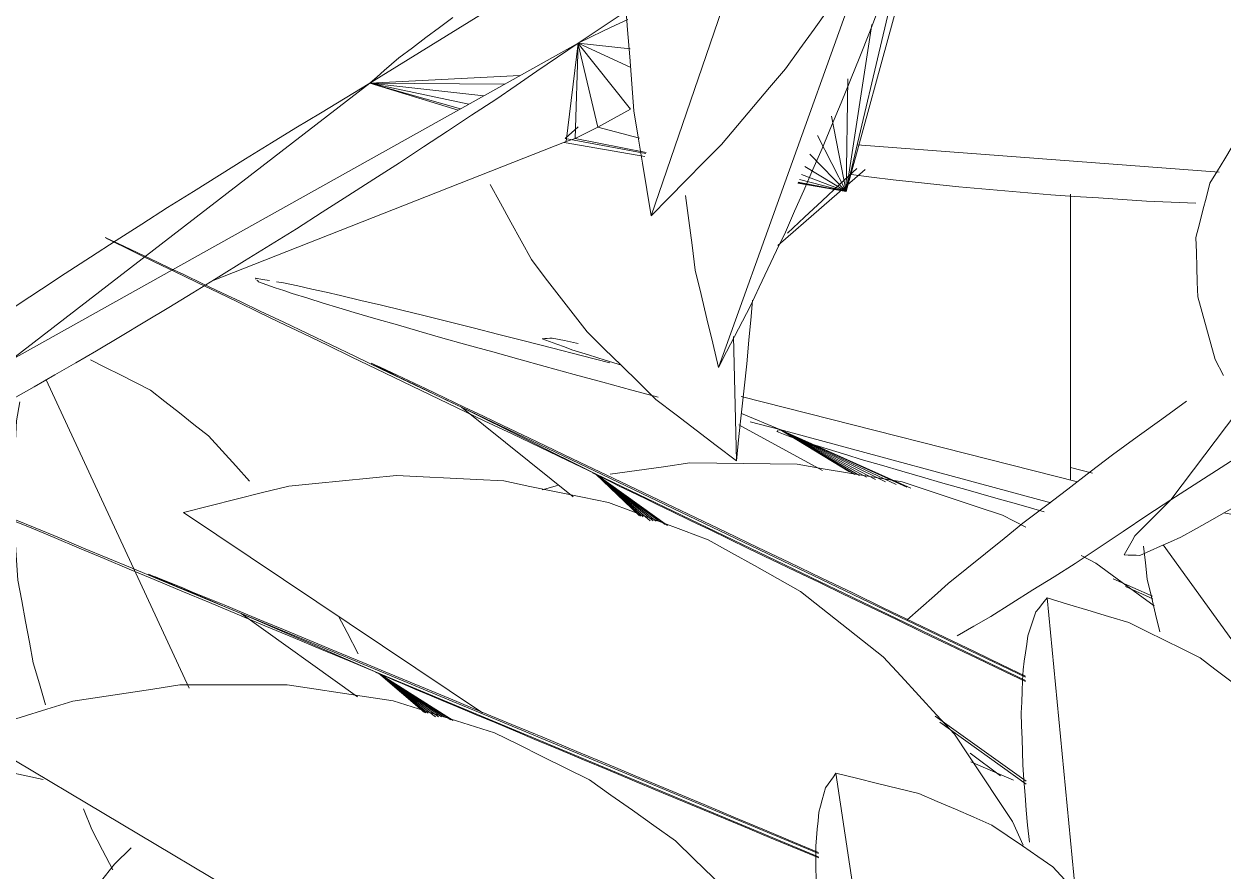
# Model space of a CAD drawing. Header units: metres. Extents: x 13.9 to 26.7, y -0.2 to 3.2.
# Drawn here: x 16.71991 to 16.76726, y 2.36745 to 2.40093 of the extents above; entities that cross this region are included whole.
import ezdxf

# ---------------------------------------------------------------- set-up
doc = ezdxf.new("R2010")
doc.units = ezdxf.units.M
for name, color, linetype, lineweight in [('Importações nas famílias', 10, 'Continuous', 5), ('Quadro estrutural', 7, 'Continuous', 5), ('Vegetação', 7, 'Continuous', 5)]:
    doc.layers.add(name, color=color, linetype=linetype, lineweight=lineweight)

# ---------------------------------------------------------------- blocks, each defined once
blk = doc.blocks.new('Planta_pergolado_12200 - plantas pergolado_skp_Component_12-V1540-Corte 1')
at = {"layer": 'Importações nas famílias'}
for p, q in [((16.741668, 2.410952), (16.7418, 2.411047)), ((16.747934, 2.388576), (16.74804, 2.383665))]:
    blk.add_line(p, q, dxfattribs=at)
at = {"layer": 'Importações nas famílias', "flags": 128}
for points in [[(16.739578, 2.408731), (16.7401, 2.409287), (16.740623, 2.409842), (16.741146, 2.410397), (16.741668, 2.410952)], [(16.738068, 2.406224), (16.738445, 2.406851), (16.738823, 2.407478), (16.7392, 2.408105), (16.739578, 2.408731)], [(16.737173, 2.403491), (16.737397, 2.404174), (16.73762, 2.404858), (16.737844, 2.405541), (16.738068, 2.406224)], [(16.73698, 2.401318), (16.737044, 2.402042), (16.737109, 2.402767), (16.737173, 2.403491)], [(16.739946, 2.391617), (16.739539, 2.392359), (16.739132, 2.393102), (16.738725, 2.393844), (16.738318, 2.394587)], [(16.742145, 2.388762), (16.741595, 2.389476), (16.741045, 2.390189), (16.740495, 2.390903), (16.739946, 2.391617)], [(16.748678, 2.390015), (16.74862, 2.389363), (16.748536, 2.388432), (16.748453, 2.387501)], [(16.744864, 2.386091), (16.744184, 2.386759), (16.743505, 2.387427), (16.742825, 2.388094), (16.742145, 2.388762)], [(16.748453, 2.387501), (16.74835, 2.386542), (16.748246, 2.385583), (16.748143, 2.384624), (16.74804, 2.383665)], [(16.74804, 2.383665), (16.747246, 2.384271), (16.746452, 2.384878), (16.745658, 2.385484), (16.744864, 2.386091)]]:
    blk.add_lwpolyline(points, dxfattribs=at)
blk = doc.blocks.new('Planta_pergolado_12200 - plantas pergolado_skp_Component_12-V1541-Corte 1')
at = {"layer": 'Importações nas famílias'}
for p, q in [((16.767108, 2.395079), (16.752817, 2.396154)), ((16.753378, 2.394869), (16.752574, 2.394979))]:
    blk.add_line(p, q, dxfattribs=at)
at = {"layer": 'Importações nas famílias', "flags": 128}
for points in [[(16.7562, 2.405728), (16.757178, 2.405895), (16.758156, 2.406062), (16.759133, 2.406229)], [(16.759133, 2.406229), (16.760134, 2.406235), (16.761134, 2.406241), (16.762134, 2.406246), (16.763135, 2.406252)], [(16.763135, 2.406252), (16.764134, 2.406096), (16.765133, 2.40594), (16.766132, 2.405784), (16.767131, 2.405628)], [(16.767131, 2.405628), (16.768106, 2.405313), (16.769081, 2.404999), (16.770055, 2.404685), (16.77103, 2.404371)], [(16.77103, 2.404371), (16.771957, 2.403906), (16.772884, 2.403441), (16.773812, 2.402976), (16.774739, 2.402511)], [(16.774739, 2.402511), (16.775597, 2.401907), (16.776455, 2.401302), (16.777068, 2.40087)], [(16.756821, 2.39449), (16.755961, 2.394584), (16.7551, 2.394679), (16.754239, 2.394774), (16.753378, 2.394869)], [(16.760455, 2.394176), (16.759546, 2.394254), (16.758638, 2.394333), (16.75773, 2.394411), (16.756821, 2.39449)], [(16.764237, 2.393932), (16.763292, 2.393993), (16.762346, 2.394054), (16.7614, 2.394115), (16.760455, 2.394176)], [(16.766183, 2.393845), (16.76521, 2.393889), (16.764237, 2.393932)]]:
    blk.add_lwpolyline(points, dxfattribs=at)
blk = doc.blocks.new('Planta_pergolado_12200 - plantas pergolado_skp_Component_12-V1542-Corte 1')
at = {"layer": 'Importações nas famílias'}
for p, q in [((16.780946, 2.419405), (16.765343, 2.405814)), ((16.753126, 2.395172), (16.74968, 2.39217)), ((16.750728, 2.393292), (16.750057, 2.392656))]:
    blk.add_line(p, q, dxfattribs=at)
at = {"layer": 'Importações nas famílias', "flags": 128}
for points in [[(16.772477, 2.419884), (16.773544, 2.41991), (16.77461, 2.419935), (16.775677, 2.41996), (16.776743, 2.419986)], [(16.776743, 2.419986), (16.777805, 2.41985), (16.778866, 2.419714), (16.779927, 2.419578), (16.780923, 2.41945)], [(16.780988, 2.419442), (16.780431, 2.419009), (16.779874, 2.418575), (16.779316, 2.418142), (16.778759, 2.417709)], [(16.778759, 2.417709), (16.778153, 2.417225), (16.777548, 2.416741), (16.776942, 2.416257), (16.776336, 2.415773)], [(16.776336, 2.415773), (16.775689, 2.415243), (16.775042, 2.414714), (16.774395, 2.414184), (16.773747, 2.413655)], [(16.773747, 2.413655), (16.773066, 2.413086), (16.772384, 2.412517), (16.771702, 2.411948), (16.77102, 2.411379)], [(16.77102, 2.411379), (16.770312, 2.410777), (16.769603, 2.410174), (16.768895, 2.409572), (16.768186, 2.40897)], [(16.768186, 2.40897), (16.767459, 2.408341), (16.766731, 2.407713), (16.766004, 2.407084), (16.765276, 2.406455)], [(16.752796, 2.395222), (16.752128, 2.394599), (16.751428, 2.393945), (16.750728, 2.393292)]]:
    blk.add_lwpolyline(points, dxfattribs=at)
blk = doc.blocks.new('Planta_pergolado_12200 - plantas pergolado_skp_Component_12-V1543-Corte 1')
at = {"layer": 'Importações nas famílias'}
for p, q in [((16.726434, 2.374675), (16.720781, 2.38687)), ((16.719612, 2.385249), (16.719748, 2.385991)), ((16.722588, 2.369091), (16.722253, 2.369913))]:
    blk.add_line(p, q, dxfattribs=at)
at = {"layer": 'Importações nas famílias', "flags": 128}
for points in [[(16.722537, 2.387658), (16.723128, 2.387359), (16.723719, 2.387059), (16.72431, 2.38676), (16.724901, 2.38646)], [(16.724901, 2.38646), (16.725474, 2.386008), (16.726047, 2.385555), (16.72662, 2.385103), (16.727193, 2.38465)], [(16.719449, 2.382146), (16.71949, 2.382922), (16.719531, 2.383697), (16.719571, 2.384473), (16.719612, 2.385249)], [(16.727193, 2.38465), (16.727734, 2.384055), (16.728276, 2.383461), (16.728817, 2.382866)], [(16.71967, 2.378943), (16.719615, 2.379744), (16.71956, 2.380544), (16.719505, 2.381345), (16.719449, 2.382146)], [(16.720272, 2.375675), (16.720121, 2.376492), (16.719971, 2.377309), (16.719821, 2.378126), (16.71967, 2.378943)], [(16.732329, 2.377521), (16.732671, 2.376875), (16.733112, 2.37604)], [(16.72076, 2.374027), (16.720516, 2.374851), (16.720272, 2.375675)], [(16.723419, 2.367494), (16.72301, 2.36828), (16.722588, 2.369091)]]:
    blk.add_lwpolyline(points, dxfattribs=at)
blk = doc.blocks.new('Planta_pergolado_12200 - plantas pergolado_skp_Component_17-V1544-Corte 1')
at = {"layer": 'Importações nas famílias'}
for p, q in [((16.752382, 2.394307), (16.75533, 2.405108)), ((16.743726, 2.404877), (16.733564, 2.398586)), ((16.754752, 2.4044), (16.752382, 2.394307)), ((16.741789, 2.400176), (16.743926, 2.4016)), ((16.752382, 2.394307), (16.753388, 2.400906)), ((16.741789, 2.400176), (16.719385, 2.387645)), ((16.741326, 2.396282), (16.741789, 2.400176)), ((16.741679, 2.396401), (16.741789, 2.400176)), ((16.743845, 2.39995), (16.7418, 2.400174)), ((16.74388, 2.399213), (16.7418, 2.40017)), ((16.743856, 2.397561), (16.7418, 2.400161)), ((16.742572, 2.396848), (16.7418, 2.400128)), ((16.739484, 2.398887), (16.733564, 2.398586)), ((16.719385, 2.387645), (16.733564, 2.398586)), ((16.737481, 2.397766), (16.733564, 2.398586)), ((16.733564, 2.398586), (16.737141, 2.397576)), ((16.738067, 2.398094), (16.733564, 2.398586)), ((16.738885, 2.398552), (16.733564, 2.398586)), ((16.733564, 2.398586), (16.73705, 2.397525)), ((16.752382, 2.394307), (16.752448, 2.398767)), ((16.742572, 2.396848), (16.743856, 2.397561)), ((16.752382, 2.394307), (16.751796, 2.397283)), ((16.741795, 2.396862), (16.741276, 2.396409)), ((16.741679, 2.396401), (16.742572, 2.396848)), ((16.744215, 2.396422), (16.742572, 2.396848)), ((16.752382, 2.394307), (16.751247, 2.396521)), ((16.727312, 2.390765), (16.741326, 2.396282)), ((16.744428, 2.395695), (16.741237, 2.396251)), ((16.744466, 2.395805), (16.741276, 2.396409)), ((16.741326, 2.396282), (16.741679, 2.396401)), ((16.744482, 2.395853), (16.741679, 2.396401)), ((16.752382, 2.394307), (16.750941, 2.39578)), ((16.752382, 2.394307), (16.750742, 2.395297)), ((16.752382, 2.394307), (16.750471, 2.394641)), ((16.752382, 2.394307), (16.750482, 2.394667)), ((16.752382, 2.394307), (16.750486, 2.394678)), ((16.752382, 2.394307), (16.750531, 2.394787)), ((16.752382, 2.394307), (16.750612, 2.394983))]:
    blk.add_line(p, q, dxfattribs=at)
at = {"layer": 'Importações nas famílias', "flags": 128}
for points in [[(16.736847, 2.401188), (16.736313, 2.400789), (16.73578, 2.40039), (16.735247, 2.399991), (16.734713, 2.399593)], [(16.741789, 2.400176), (16.742281, 2.40041), (16.742774, 2.400644), (16.743266, 2.400879), (16.743759, 2.401113)], [(16.738536, 2.397946), (16.739349, 2.398504), (16.740162, 2.399061), (16.740975, 2.399618), (16.741789, 2.400176)], [(16.734713, 2.399593), (16.734426, 2.399341), (16.734138, 2.399089), (16.733851, 2.398838), (16.733564, 2.398586)], [(16.733564, 2.398586), (16.732592, 2.397998), (16.731621, 2.397411), (16.730649, 2.396823), (16.729677, 2.396235)], [(16.734741, 2.395442), (16.73569, 2.396068), (16.736639, 2.396694), (16.737587, 2.39732), (16.738536, 2.397946)], [(16.729677, 2.396235), (16.728651, 2.395594), (16.727625, 2.394953), (16.726599, 2.394312), (16.725573, 2.393671)], [(16.730664, 2.392834), (16.731683, 2.393486), (16.732702, 2.394138), (16.733722, 2.39479), (16.734741, 2.395442)], [(16.725573, 2.393671), (16.724562, 2.39302), (16.723552, 2.39237), (16.722541, 2.39172), (16.72153, 2.391069)], [(16.726581, 2.390299), (16.727601, 2.390932), (16.728622, 2.391566), (16.729643, 2.3922), (16.730664, 2.392834)], [(16.72153, 2.391069), (16.720604, 2.390453), (16.719677, 2.389838), (16.718751, 2.389222), (16.717824, 2.388607)], [(16.722771, 2.38801), (16.723723, 2.388582), (16.724676, 2.389154), (16.725628, 2.389726), (16.726581, 2.390299)], [(16.719494, 2.386123), (16.720313, 2.386594), (16.721132, 2.387066), (16.721951, 2.387538), (16.722771, 2.38801)]]:
    blk.add_lwpolyline(points, dxfattribs=at)
blk = doc.blocks.new('Planta_pergolado_12200 - plantas pergolado_skp_Component_16-V1545-Corte 1')
for name in ['Planta_pergolado_12200 - plantas pergolado_skp_Component_17-V1544-Corte 1', 'Planta_pergolado_12200 - plantas pergolado_skp_Component_12-V1542-Corte 1', 'Planta_pergolado_12200 - plantas pergolado_skp_Component_12-V1540-Corte 1', 'Planta_pergolado_12200 - plantas pergolado_skp_Component_12-V1541-Corte 1', 'Planta_pergolado_12200 - plantas pergolado_skp_Component_12-V1543-Corte 1']:
    blk.add_blockref(name, (0, 0))
blk = doc.blocks.new('Planta_pergolado_12200 - plantas pergolado_skp_-3067456-Corte 1')
blk.add_blockref('Planta_pergolado_12200 - plantas pergolado_skp_Component_16-V1545-Corte 1', (0, 0))
blk = doc.blocks.new('Planta_pergolado_12200 - plantas pergolado_skp_Component_12-V1629-Corte 1')
at = {"layer": 'Importações nas famílias'}
for p, q in [((16.740975, 2.38269), (16.740372, 2.382512)), ((16.759472, 2.381046), (16.758549, 2.381522)), ((16.762241, 2.379617), (16.761658, 2.379918))]:
    blk.add_line(p, q, dxfattribs=at)
at = {"layer": 'Importações nas famílias', "flags": 128}
for points in [[(16.74621, 2.38358), (16.745157, 2.383433), (16.744105, 2.383286), (16.743052, 2.38314)], [(16.750438, 2.383527), (16.749381, 2.38354), (16.748324, 2.383553), (16.747267, 2.383567), (16.74621, 2.38358)], [(16.754584, 2.382836), (16.753547, 2.383008), (16.752511, 2.383181), (16.751475, 2.383354), (16.750438, 2.383527)], [(16.758549, 2.381522), (16.757557, 2.38185), (16.756566, 2.382179), (16.755575, 2.382507), (16.754584, 2.382836)], [(16.764537, 2.377928), (16.763907, 2.378391), (16.763074, 2.379004), (16.762241, 2.379617)]]:
    blk.add_lwpolyline(points, dxfattribs=at)
blk = doc.blocks.new('Planta_pergolado_12200 - plantas pergolado_skp_Component_17-V1630-Corte 1')
at = {"layer": 'Importações nas famílias'}
for p, q in [((16.729052, 2.390883), (16.729081, 2.390847)), ((16.730155, 2.390699), (16.72988, 2.390745)), ((16.761519, 2.382838), (16.748233, 2.386211)), ((16.749762, 2.384898), (16.748246, 2.385533)), ((16.748586, 2.38521), (16.749762, 2.384898)), ((16.751446, 2.383276), (16.748133, 2.385082)), ((16.749762, 2.384898), (16.749729, 2.384878)), ((16.749762, 2.384898), (16.753185, 2.383015)), ((16.749762, 2.384898), (16.753537, 2.382928)), ((16.749762, 2.384898), (16.753936, 2.382829)), ((16.749762, 2.384898), (16.754356, 2.382725)), ((16.749762, 2.384898), (16.754772, 2.382622)), ((16.749762, 2.384898), (16.754927, 2.382584)), ((16.749762, 2.384898), (16.760463, 2.382009)), ((16.749762, 2.384898), (16.752511, 2.383229)), ((16.749762, 2.384898), (16.752718, 2.38313)), ((16.749762, 2.384898), (16.752904, 2.383084)), ((16.762099, 2.383173), (16.761243, 2.383406)), ((16.762919, 2.379004), (16.764469, 2.378309)), ((16.763411, 2.378698), (16.764487, 2.37821))]:
    blk.add_line(p, q, dxfattribs=at)
at = {"layer": 'Importações nas famílias', "flags": 128}
for points in [[(16.729604, 2.390791), (16.729328, 2.390837), (16.729052, 2.390883)], [(16.72911, 2.390811), (16.72914, 2.390775), (16.729169, 2.390739)], [(16.729169, 2.390739), (16.729502, 2.390623), (16.729834, 2.390507), (16.730167, 2.390392), (16.730499, 2.390276)], [(16.732405, 2.3902), (16.731842, 2.390325), (16.73128, 2.39045), (16.730718, 2.390575), (16.730155, 2.390699)], [(16.730499, 2.390276), (16.731112, 2.390089), (16.731725, 2.389902), (16.732338, 2.389714), (16.732951, 2.389527)], [(16.735646, 2.38942), (16.734836, 2.389615), (16.734025, 2.38981), (16.733215, 2.390005), (16.732405, 2.3902)], [(16.732951, 2.389527), (16.733803, 2.389281), (16.734655, 2.389035), (16.735507, 2.388789), (16.736359, 2.388542)], [(16.739659, 2.388411), (16.738656, 2.388663), (16.737653, 2.388915), (16.73665, 2.389168), (16.735646, 2.38942)], [(16.736359, 2.388542), (16.737391, 2.388254), (16.738424, 2.387966), (16.739456, 2.387677), (16.740489, 2.387389)], [(16.740769, 2.388515), (16.74067, 2.388509), (16.740571, 2.388503), (16.740472, 2.388497), (16.740373, 2.388492)], [(16.740373, 2.388492), (16.740664, 2.388383), (16.740956, 2.388273), (16.741248, 2.388164), (16.74154, 2.388055)], [(16.7418, 2.388305), (16.741732, 2.388319), (16.741251, 2.388417), (16.740769, 2.388515)], [(16.743042, 2.387535), (16.741915, 2.387827), (16.740787, 2.388119), (16.739659, 2.388411)], [(16.74154, 2.388055), (16.742197, 2.387852), (16.742855, 2.387649), (16.743505, 2.387448)], [(16.740489, 2.387389), (16.741632, 2.387078), (16.742774, 2.386768), (16.743917, 2.386457), (16.744951, 2.386176)], [(16.749697, 2.384858), (16.749665, 2.384839), (16.749633, 2.384819)], [(16.749633, 2.384819), (16.749906, 2.384719), (16.750179, 2.384619), (16.750452, 2.384519), (16.750725, 2.384418)], [(16.750725, 2.384418), (16.751285, 2.384245), (16.751844, 2.384071), (16.752404, 2.383897), (16.752964, 2.383723)], [(16.752964, 2.383723), (16.753772, 2.383487), (16.75458, 2.383252), (16.755388, 2.383016), (16.756197, 2.382781)], [(16.756197, 2.382781), (16.757198, 2.382499), (16.7582, 2.382218), (16.759202, 2.381936), (16.760203, 2.381655)]]:
    blk.add_lwpolyline(points, dxfattribs=at)
blk = doc.blocks.new('Planta_pergolado_12200 - plantas pergolado_skp_Component_16-V1631-Corte 1')
for name in ['Planta_pergolado_12200 - plantas pergolado_skp_Component_17-V1630-Corte 1', 'Planta_pergolado_12200 - plantas pergolado_skp_Component_12-V1629-Corte 1']:
    blk.add_blockref(name, (0, 0))
blk = doc.blocks.new('Planta_pergolado_12200 - plantas pergolado_skp_-3067458-Corte 1')
blk.add_blockref('Planta_pergolado_12200 - plantas pergolado_skp_Component_16-V1631-Corte 1', (0, 0))
blk = doc.blocks.new('Planta_pergolado_12200 - plantas pergolado_skp_Component_12-V1662-Corte 1')
at = {"layer": 'Importações nas famílias'}
blk.add_line((16.744676, 2.393348), (16.757415, 2.430543), dxfattribs=at)
at = {"layer": 'Importações nas famílias', "flags": 128}
for points in [[(16.749979, 2.399162), (16.750544, 2.399943), (16.751108, 2.400724), (16.751673, 2.401506), (16.752238, 2.402287)], [(16.743664, 2.401766), (16.743746, 2.400699), (16.743829, 2.399632), (16.743912, 2.398565), (16.743994, 2.397498)], [(16.747449, 2.396171), (16.748082, 2.396919), (16.748714, 2.397667), (16.749346, 2.398414), (16.749979, 2.399162)], [(16.743994, 2.397498), (16.744165, 2.39646), (16.744335, 2.395423), (16.744506, 2.394386), (16.744676, 2.393348)], [(16.744676, 2.393348), (16.745369, 2.394054), (16.746063, 2.39476), (16.746756, 2.395466), (16.747449, 2.396171)]]:
    blk.add_lwpolyline(points, dxfattribs=at)
blk = doc.blocks.new('Planta_pergolado_12200 - plantas pergolado_skp_Component_16-V1664-Corte 1')
blk.add_blockref('Planta_pergolado_12200 - plantas pergolado_skp_Component_12-V1662-Corte 1', (0, 0))
blk = doc.blocks.new('Planta_pergolado_12200 - plantas pergolado_skp_Component_12-V1723-Corte 1')
at = {"layer": 'Importações nas famílias'}
for p, q in [((16.76031, 2.378249), (16.761438, 2.366604)), ((16.759536, 2.36926), (16.759613, 2.368588)), ((16.762855, 2.351986), (16.763073, 2.349733))]:
    blk.add_line(p, q, dxfattribs=at)
at = {"layer": 'Importações nas famílias', "flags": 128}
for points in [[(16.76031, 2.378249), (16.7602, 2.37811), (16.760091, 2.377972), (16.759982, 2.377834), (16.759873, 2.377695)], [(16.763544, 2.377273), (16.762735, 2.377517), (16.761927, 2.377761), (16.761118, 2.378005), (16.76031, 2.378249)], [(16.759873, 2.377695), (16.759793, 2.377458), (16.759714, 2.37722), (16.759635, 2.376983), (16.759555, 2.376746)], [(16.766355, 2.37588), (16.765652, 2.376228), (16.764949, 2.376577), (16.764247, 2.376925), (16.763544, 2.377273)], [(16.759555, 2.376746), (16.759507, 2.376412), (16.759459, 2.376078), (16.75941, 2.375744), (16.759362, 2.37541)], [(16.768676, 2.374103), (16.768096, 2.374547), (16.767515, 2.374991), (16.766935, 2.375436), (16.766355, 2.37588)], [(16.759362, 2.37541), (16.759345, 2.374984), (16.759328, 2.374557), (16.759311, 2.374131), (16.759294, 2.373704)], [(16.770454, 2.371982), (16.77001, 2.372512), (16.769565, 2.373043), (16.769121, 2.373573), (16.768676, 2.374103)], [(16.759294, 2.373704), (16.759308, 2.37319), (16.759323, 2.372676), (16.759337, 2.372161), (16.759352, 2.371647)], [(16.771646, 2.369569), (16.771348, 2.370172), (16.77105, 2.370776), (16.770752, 2.371379), (16.770454, 2.371982)], [(16.759352, 2.371647), (16.759398, 2.37105), (16.759444, 2.370453), (16.75949, 2.369857), (16.759536, 2.36926)], [(16.772225, 2.366919), (16.77208, 2.367582), (16.771936, 2.368244), (16.771791, 2.368906), (16.771646, 2.369569)], [(16.772189, 2.364801), (16.772201, 2.365507), (16.772213, 2.366213), (16.772225, 2.366919)], [(16.768354, 2.35525), (16.76882, 2.355985), (16.769286, 2.35672), (16.769728, 2.357417)], [(16.765953, 2.352408), (16.766553, 2.353118), (16.767154, 2.353829), (16.767754, 2.354539), (16.768354, 2.35525)], [(16.763073, 2.349733), (16.763793, 2.350401), (16.764513, 2.35107), (16.765233, 2.351739), (16.765953, 2.352408)], [(16.762654, 2.351557), (16.762861, 2.350657), (16.763073, 2.349733)]]:
    blk.add_lwpolyline(points, dxfattribs=at)
blk = doc.blocks.new('Planta_pergolado_12200 - plantas pergolado_skp_Component_12-V1724-Corte 1')
at = {"layer": 'Importações nas famílias', "flags": 128}
blk.add_lwpolyline([(16.758984, 2.371041), (16.758068, 2.371438), (16.757304, 2.37177)], dxfattribs=at)
blk = doc.blocks.new('Planta_pergolado_12200 - plantas pergolado_skp_Component_12-V1725-Corte 1')
at = {"layer": 'Importações nas famílias'}
for p, q in [((16.726212, 2.381619), (16.738019, 2.37371)), ((16.75937, 2.368472), (16.758942, 2.369414))]:
    blk.add_line(p, q, dxfattribs=at)
at = {"layer": 'Importações nas famílias', "flags": 128}
for points in [[(16.734613, 2.383088), (16.733551, 2.382983), (16.732489, 2.382878), (16.731427, 2.382773), (16.730365, 2.382668)], [(16.738856, 2.382868), (16.737795, 2.382923), (16.736734, 2.382978), (16.735673, 2.383033), (16.734613, 2.383088)], [(16.742995, 2.382014), (16.741961, 2.382227), (16.740926, 2.382441), (16.739891, 2.382654), (16.738856, 2.382868)], [(16.730365, 2.382668), (16.729327, 2.382406), (16.728288, 2.382143), (16.72725, 2.381881), (16.726212, 2.381619)], [(16.746934, 2.380545), (16.745949, 2.380912), (16.744964, 2.381279), (16.74398, 2.381647), (16.742995, 2.382014)], [(16.750578, 2.378497), (16.749667, 2.379009), (16.748756, 2.379521), (16.747845, 2.380033), (16.746934, 2.380545)], [(16.753844, 2.375917), (16.753027, 2.376562), (16.752211, 2.377207), (16.751395, 2.377852), (16.750578, 2.378497)], [(16.756654, 2.372865), (16.755951, 2.373628), (16.755249, 2.374391), (16.754546, 2.375154), (16.753844, 2.375917)], [(16.758942, 2.369414), (16.75837, 2.370277), (16.757798, 2.37114), (16.757226, 2.372003), (16.756654, 2.372865)]]:
    blk.add_lwpolyline(points, dxfattribs=at)
blk = doc.blocks.new('Planta_pergolado_12200 - plantas pergolado_skp_Component_17-V1727-Corte 1')
at = {"layer": 'Importações nas famílias'}
for p, q in [((16.759456, 2.37512), (16.73718, 2.385782)), ((16.742473, 2.383146), (16.73718, 2.385782)), ((16.7416, 2.382247), (16.73718, 2.385782)), ((16.742473, 2.383146), (16.744636, 2.381297)), ((16.742473, 2.383146), (16.744754, 2.38129)), ((16.742473, 2.383146), (16.74487, 2.381284)), ((16.742473, 2.383146), (16.744964, 2.381288)), ((16.742473, 2.383146), (16.745235, 2.381154)), ((16.742473, 2.383146), (16.745321, 2.381114)), ((16.742473, 2.383146), (16.759456, 2.374986)), ((16.742473, 2.383146), (16.744206, 2.381498)), ((16.742473, 2.383146), (16.744257, 2.381483)), ((16.742473, 2.383146), (16.744359, 2.381453)), ((16.755888, 2.373575), (16.759491, 2.371005)), ((16.756077, 2.373334), (16.759481, 2.37088)), ((16.757279, 2.372105), (16.758474, 2.371214))]:
    blk.add_line(p, q, dxfattribs=at)
at = {"layer": 'Importações nas famílias', "flags": 128}
for points in [[(16.72413, 2.392016), (16.723876, 2.392136), (16.723621, 2.392255), (16.723366, 2.392374), (16.723111, 2.392494)], [(16.723111, 2.392494), (16.723141, 2.392476), (16.72317, 2.392459), (16.7232, 2.392441), (16.72323, 2.392424)], [(16.72323, 2.392424), (16.723543, 2.392271), (16.723855, 2.392118), (16.724168, 2.391965), (16.724481, 2.391811)], [(16.72622, 2.391024), (16.725698, 2.391272), (16.725175, 2.39152), (16.724653, 2.391768), (16.72413, 2.392016)], [(16.724481, 2.391811), (16.725055, 2.391533), (16.725629, 2.391255), (16.726203, 2.390977), (16.726777, 2.390698)], [(16.729237, 2.389585), (16.728482, 2.389945), (16.727728, 2.390305), (16.726974, 2.390664), (16.72622, 2.391024)], [(16.726777, 2.390698), (16.727573, 2.390314), (16.72837, 2.389929), (16.729166, 2.389545), (16.729962, 2.389161)], [(16.732975, 2.387797), (16.73204, 2.388244), (16.731106, 2.388691), (16.730171, 2.389138), (16.729237, 2.389585)], [(16.729962, 2.389161), (16.730927, 2.388696), (16.731891, 2.388232), (16.732856, 2.387767), (16.73382, 2.387303)], [(16.73718, 2.385782), (16.736129, 2.386285), (16.735078, 2.386789), (16.734026, 2.387293), (16.732975, 2.387797)], [(16.733975, 2.387361), (16.733885, 2.3874), (16.733796, 2.38744), (16.733706, 2.387479), (16.733616, 2.387519)], [(16.733616, 2.387519), (16.733891, 2.387383), (16.734166, 2.387248), (16.734441, 2.387112), (16.734716, 2.386977)], [(16.73382, 2.387303), (16.734887, 2.38679), (16.735954, 2.386277), (16.73702, 2.385764), (16.738087, 2.385251)], [(16.735761, 2.386517), (16.735314, 2.386728), (16.734868, 2.386939), (16.734421, 2.38715), (16.733975, 2.387361)], [(16.734716, 2.386977), (16.735332, 2.386678), (16.735948, 2.386379), (16.736564, 2.38608), (16.73718, 2.385782)], [(16.738822, 2.385059), (16.738057, 2.385423), (16.737291, 2.385788), (16.736526, 2.386152), (16.735761, 2.386517)], [(16.738087, 2.385251), (16.739184, 2.384725), (16.74028, 2.384199), (16.741376, 2.383672), (16.742473, 2.383146)], [(16.742896, 2.383111), (16.741877, 2.383598), (16.740859, 2.384085), (16.73984, 2.384572), (16.738822, 2.385059)], [(16.742473, 2.383146), (16.742445, 2.383156), (16.742418, 2.383166), (16.74239, 2.383176), (16.742363, 2.383187)], [(16.742363, 2.383187), (16.74262, 2.38306), (16.742877, 2.382934), (16.743134, 2.382807), (16.743391, 2.382681)], [(16.747636, 2.38084), (16.746451, 2.381408), (16.745266, 2.381976), (16.744081, 2.382543), (16.742896, 2.383111)], [(16.743391, 2.382681), (16.743916, 2.382426), (16.74444, 2.382172), (16.744964, 2.381917), (16.745489, 2.381663)], [(16.745489, 2.381663), (16.746244, 2.381298), (16.747, 2.380932), (16.747756, 2.380567), (16.748512, 2.380202)], [(16.752635, 2.378441), (16.751385, 2.379041), (16.750135, 2.379641), (16.748885, 2.380241), (16.747636, 2.38084)], [(16.748512, 2.380202), (16.749448, 2.379751), (16.750383, 2.379301), (16.751319, 2.37885), (16.752255, 2.378399)], [(16.752255, 2.378399), (16.753307, 2.377893), (16.754359, 2.377387), (16.755411, 2.376881), (16.756463, 2.376375)], [(16.757468, 2.376117), (16.75626, 2.376698), (16.755052, 2.377279), (16.753843, 2.37786), (16.752635, 2.378441)], [(16.756463, 2.376375), (16.757559, 2.375849), (16.758656, 2.375322), (16.759456, 2.374938)], [(16.759456, 2.375159), (16.758531, 2.375605), (16.757468, 2.376117)]]:
    blk.add_lwpolyline(points, dxfattribs=at)
blk = doc.blocks.new('Planta_pergolado_12200 - plantas pergolado_skp_Component_16-V1728-Corte 1')
for name in ['Planta_pergolado_12200 - plantas pergolado_skp_Component_17-V1727-Corte 1', 'Planta_pergolado_12200 - plantas pergolado_skp_Component_12-V1725-Corte 1', 'Planta_pergolado_12200 - plantas pergolado_skp_Component_12-V1723-Corte 1', 'Planta_pergolado_12200 - plantas pergolado_skp_Component_12-V1724-Corte 1']:
    blk.add_blockref(name, (0, 0))
blk = doc.blocks.new('Planta_pergolado_12200 - plantas pergolado_skp_-3067460-Corte 1')
for name in ['Planta_pergolado_12200 - plantas pergolado_skp_Component_16-V1664-Corte 1', 'Planta_pergolado_12200 - plantas pergolado_skp_Component_16-V1728-Corte 1']:
    blk.add_blockref(name, (0, 0))
blk = doc.blocks.new('Planta_pergolado_12200 - plantas pergolado_skp_-3067465-Corte 1')
for name in ['Planta_pergolado_12200 - plantas pergolado_skp_-3067458-Corte 1', 'Planta_pergolado_12200 - plantas pergolado_skp_-3067456-Corte 1', 'Planta_pergolado_12200 - plantas pergolado_skp_-3067460-Corte 1']:
    blk.add_blockref(name, (0, 0))
blk = doc.blocks.new('Planta_pergolado_12200 - plantas pergolado_skp_Component_12-V2110-Corte 1')
at = {"layer": 'Importações nas famílias'}
blk.add_line((16.723488, 2.367725), (16.72414, 2.368363), dxfattribs=at)
at = {"layer": 'Importações nas famílias', "flags": 128}
for points in [[(16.721183, 2.364883), (16.721759, 2.365593), (16.722336, 2.366304), (16.722912, 2.367014), (16.723488, 2.367725)], [(16.719205, 2.361783), (16.719699, 2.362558), (16.720194, 2.363333), (16.720688, 2.364108), (16.721183, 2.364883)], [(16.718391, 2.360122), (16.718798, 2.360953), (16.719205, 2.361783)]]:
    blk.add_lwpolyline(points, dxfattribs=at)
blk = doc.blocks.new('Planta_pergolado_12200 - plantas pergolado_skp_Component_12-V2112-Corte 1')
at = {"layer": 'Importações nas famílias'}
for p, q in [((16.771974, 2.39953), (16.774469, 2.393277)), ((16.767283, 2.387036), (16.766956, 2.387672)), ((16.776752, 2.387556), (16.778955, 2.382036)), ((16.781539, 2.383952), (16.781641, 2.383184))]:
    blk.add_line(p, q, dxfattribs=at)
at = {"layer": 'Importações nas famílias', "flags": 128}
for points in [[(16.769672, 2.398208), (16.770247, 2.398538), (16.770823, 2.398869), (16.771398, 2.3992), (16.771974, 2.39953)], [(16.771974, 2.39953), (16.77233, 2.399481), (16.772685, 2.399431), (16.773041, 2.399381), (16.773397, 2.399332)], [(16.773397, 2.399332), (16.773738, 2.399178), (16.774079, 2.399025), (16.774421, 2.398872), (16.774762, 2.398719)], [(16.774762, 2.398719), (16.775085, 2.398464), (16.775408, 2.398209)], [(16.767915, 2.396566), (16.768355, 2.396976), (16.768794, 2.397387), (16.769233, 2.397797), (16.769672, 2.398208)], [(16.766745, 2.394644), (16.767038, 2.395124), (16.76733, 2.395605), (16.767623, 2.396085), (16.767915, 2.396566)], [(16.766189, 2.392486), (16.766328, 2.393026), (16.766467, 2.393565), (16.766606, 2.394104), (16.766745, 2.394644)], [(16.76626, 2.390144), (16.766242, 2.390729), (16.766225, 2.391315), (16.766207, 2.391901), (16.766189, 2.392486)], [(16.766956, 2.387672), (16.766782, 2.38829), (16.766608, 2.388908), (16.766434, 2.389526), (16.76626, 2.390144)], [(16.781244, 2.385492), (16.781392, 2.384722), (16.781539, 2.383952)], [(16.772563, 2.380064), (16.771959, 2.380691), (16.771354, 2.381318), (16.77075, 2.381945), (16.770145, 2.382572)]]:
    blk.add_lwpolyline(points, dxfattribs=at)
blk = doc.blocks.new('Planta_pergolado_12200 - plantas pergolado_skp_Component_12-V2114-Corte 1')
at = {"layer": 'Importações nas famílias'}
for p, q in [((16.770043, 2.3732), (16.76489, 2.38034)), ((16.782978, 2.355279), (16.777273, 2.363183)), ((16.773172, 2.361633), (16.772759, 2.362167))]:
    blk.add_line(p, q, dxfattribs=at)
at = {"layer": 'Importações nas famílias', "flags": 128}
for points in [[(16.767296, 2.381615), (16.767905, 2.381496), (16.768692, 2.381342), (16.76948, 2.381187), (16.770267, 2.381033)], [(16.770267, 2.381033), (16.771037, 2.380719), (16.771807, 2.380404), (16.772577, 2.38009), (16.773346, 2.379776)], [(16.764267, 2.378981), (16.764193, 2.379639), (16.764119, 2.380297)], [(16.773346, 2.379776), (16.774081, 2.379309), (16.774815, 2.378842)], [(16.764758, 2.376912), (16.764594, 2.377602), (16.764431, 2.378291), (16.764267, 2.378981)], [(16.775689, 2.358784), (16.77506, 2.359497), (16.774431, 2.360209), (16.773801, 2.360921), (16.773172, 2.361633)], [(16.777063, 2.357409), (16.776376, 2.358097), (16.775689, 2.358784)], [(16.780648, 2.354067), (16.779911, 2.354722), (16.779174, 2.355378)]]:
    blk.add_lwpolyline(points, dxfattribs=at)
blk = doc.blocks.new('Planta_pergolado_12200 - plantas pergolado_skp_Component_17-V2115-Corte 1')
at = {"layer": 'Importações nas famílias'}
for p, q in [((16.777214, 2.38983), (16.7652, 2.382127)), ((16.7652, 2.382127), (16.770756, 2.3895))]:
    blk.add_line(p, q, dxfattribs=at)
at = {"layer": 'Importações nas famílias', "flags": 128}
for points in [[(16.765816, 2.386023), (16.764844, 2.385315), (16.763872, 2.384607), (16.7629, 2.383899)], [(16.7629, 2.383899), (16.762015, 2.383224), (16.76113, 2.382548), (16.760245, 2.381873), (16.759359, 2.381198)], [(16.761421, 2.379609), (16.762366, 2.380239), (16.76331, 2.380868), (16.764255, 2.381498), (16.7652, 2.382127)], [(16.7652, 2.382127), (16.764844, 2.381769), (16.764487, 2.381411), (16.764131, 2.381053), (16.763775, 2.380695)], [(16.765594, 2.380645), (16.766219, 2.380996), (16.766844, 2.381346), (16.767469, 2.381697), (16.768094, 2.382048)], [(16.759359, 2.381198), (16.758621, 2.380601), (16.757883, 2.380005), (16.757144, 2.379408), (16.756406, 2.378811)], [(16.763775, 2.380695), (16.763671, 2.380508), (16.763567, 2.38032), (16.763463, 2.380133), (16.763358, 2.379945)], [(16.763979, 2.379928), (16.764383, 2.380107), (16.764787, 2.380287), (16.76519, 2.380466), (16.765594, 2.380645)], [(16.763358, 2.379945), (16.763514, 2.379941), (16.763669, 2.379936), (16.763824, 2.379932), (16.763979, 2.379928)], [(16.758089, 2.377514), (16.758922, 2.378038), (16.759755, 2.378562), (16.760588, 2.379086), (16.761421, 2.379609)], [(16.756406, 2.378811), (16.755865, 2.378334), (16.755323, 2.377857), (16.754782, 2.377379)], [(16.75676, 2.376749), (16.757425, 2.377132), (16.758089, 2.377514)]]:
    blk.add_lwpolyline(points, dxfattribs=at)
blk = doc.blocks.new('Planta_pergolado_12200 - plantas pergolado_skp_Component_16-V2116-Corte 1')
for name in ['Planta_pergolado_12200 - plantas pergolado_skp_Component_17-V2115-Corte 1', 'Planta_pergolado_12200 - plantas pergolado_skp_Component_12-V2112-Corte 1', 'Planta_pergolado_12200 - plantas pergolado_skp_Component_12-V2114-Corte 1', 'Planta_pergolado_12200 - plantas pergolado_skp_Component_12-V2110-Corte 1']:
    blk.add_blockref(name, (0, 0))
blk = doc.blocks.new('Planta_pergolado_12200 - plantas pergolado_skp_Component_12-V2133-Corte 1')
at = {"layer": 'Importações nas famílias'}
blk.add_line((16.747335, 2.387356), (16.753412, 2.404283), dxfattribs=at)
at = {"layer": 'Importações nas famílias', "flags": 128}
for points in [[(16.754425, 2.403482), (16.754049, 2.402518), (16.753673, 2.401554), (16.753297, 2.40059), (16.752921, 2.399626)], [(16.752921, 2.399626), (16.752548, 2.39872), (16.752174, 2.397815), (16.7518, 2.396909), (16.751426, 2.396004)], [(16.751426, 2.396004), (16.751063, 2.395178), (16.750701, 2.394352), (16.750338, 2.393527), (16.749975, 2.392701)], [(16.746418, 2.391205), (16.746291, 2.392187), (16.746164, 2.393168), (16.746037, 2.39415)], [(16.749975, 2.392701), (16.749631, 2.391975), (16.749287, 2.391249), (16.748944, 2.390522), (16.7486, 2.389796)], [(16.747335, 2.387356), (16.747106, 2.388318), (16.746876, 2.389281), (16.746647, 2.390243), (16.746418, 2.391205)], [(16.7486, 2.389796), (16.748284, 2.389186), (16.747968, 2.388576), (16.747652, 2.387966), (16.747335, 2.387356)]]:
    blk.add_lwpolyline(points, dxfattribs=at)
blk = doc.blocks.new('Planta_pergolado_12200 - plantas pergolado_skp_Component_16-V2138-Corte 1')
blk.add_blockref('Planta_pergolado_12200 - plantas pergolado_skp_Component_12-V2133-Corte 1', (0, 0))
blk = doc.blocks.new('Planta_pergolado_12200 - plantas pergolado_skp_-3067412-Corte 1')
for name in ['Planta_pergolado_12200 - plantas pergolado_skp_Component_16-V2138-Corte 1', 'Planta_pergolado_12200 - plantas pergolado_skp_Component_16-V2116-Corte 1']:
    blk.add_blockref(name, (0, 0))
blk = doc.blocks.new('Planta_pergolado_12200 - plantas pergolado_skp_Component_17-V2190-Corte 1')
at = {"layer": 'Importações nas famílias'}
blk.add_line((16.719505, 2.371318), (16.720663, 2.371067), dxfattribs=at)
at = {"layer": 'Importações nas famílias', "flags": 128}
for points in [[(16.714563, 2.373092), (16.713744, 2.373245), (16.712924, 2.373397)], [(16.712928, 2.372811), (16.713594, 2.372656), (16.714457, 2.372454), (16.715321, 2.372253)], [(16.718624, 2.372295), (16.717609, 2.372494), (16.716594, 2.372694), (16.715578, 2.372893), (16.714563, 2.373092)], [(16.715321, 2.372253), (16.716367, 2.372019), (16.717413, 2.371786), (16.718459, 2.371552), (16.719505, 2.371318)]]:
    blk.add_lwpolyline(points, dxfattribs=at)
blk = doc.blocks.new('Planta_pergolado_12200 - plantas pergolado_skp_Component_16-V2191-Corte 1')
blk.add_blockref('Planta_pergolado_12200 - plantas pergolado_skp_Component_17-V2190-Corte 1', (0, 0))
blk = doc.blocks.new('Planta_pergolado_12200 - plantas pergolado_skp_-3067414-Corte 1')
blk.add_blockref('Planta_pergolado_12200 - plantas pergolado_skp_Component_16-V2191-Corte 1', (0, 0))
blk = doc.blocks.new('Planta_pergolado_12200 - plantas pergolado_skp_Component_12-V1659-Corte 1')
at = {"layer": 'Importações nas famílias'}
blk.add_line((16.727621, 2.448874), (16.730384, 2.420358), dxfattribs=at)
at = {"layer": 'Importações nas famílias', "flags": 128}
for points in [[(16.727621, 2.448874), (16.727512, 2.448735), (16.727402, 2.448597), (16.727293, 2.448459), (16.727184, 2.44832)], [(16.730855, 2.447898), (16.730047, 2.448142), (16.729238, 2.448386), (16.728429, 2.44863), (16.727621, 2.448874)], [(16.727184, 2.44832), (16.727104, 2.448083), (16.727025, 2.447845), (16.726946, 2.447608), (16.726867, 2.447371)], [(16.733666, 2.446505), (16.732963, 2.446853), (16.732261, 2.447202), (16.731558, 2.44755), (16.730855, 2.447898)], [(16.726867, 2.447371), (16.726818, 2.447037), (16.72677, 2.446703), (16.726721, 2.446369), (16.726673, 2.446035)], [(16.735987, 2.444728), (16.735407, 2.445172), (16.734827, 2.445616), (16.734246, 2.446061), (16.733666, 2.446505)], [(16.726673, 2.446035), (16.726656, 2.445609), (16.726639, 2.445182), (16.726622, 2.444756), (16.726605, 2.44433)], [(16.726605, 2.44433), (16.726619, 2.443815), (16.726634, 2.443301), (16.726649, 2.442786), (16.726663, 2.442272)], [(16.737765, 2.442607), (16.737321, 2.443138), (16.736876, 2.443668), (16.736432, 2.444198), (16.735987, 2.444728)], [(16.738957, 2.440194), (16.738659, 2.440797), (16.738361, 2.441401), (16.738063, 2.442004), (16.737765, 2.442607)], [(16.726663, 2.442272), (16.726709, 2.441675), (16.726755, 2.441078), (16.726801, 2.440482), (16.726847, 2.439885)], [(16.739536, 2.437544), (16.739391, 2.438207), (16.739247, 2.438869), (16.739102, 2.439532), (16.738957, 2.440194)], [(16.726847, 2.439885), (16.726924, 2.439213), (16.727001, 2.43854), (16.727078, 2.437868), (16.727155, 2.437196)], [(16.739488, 2.43472), (16.7395, 2.435426), (16.739512, 2.436132), (16.739524, 2.436838), (16.739536, 2.437544)], [(16.727155, 2.437196), (16.727262, 2.436455), (16.727369, 2.435715), (16.727476, 2.434975), (16.727583, 2.434234)], [(16.738814, 2.431788), (16.738982, 2.432521), (16.739151, 2.433254), (16.739319, 2.433987), (16.739488, 2.43472)], [(16.727583, 2.434234), (16.727719, 2.433434), (16.727855, 2.432634), (16.727991, 2.431833), (16.728127, 2.431033)], [(16.737529, 2.428816), (16.73785, 2.429559), (16.738171, 2.430302), (16.738493, 2.431045), (16.738814, 2.431788)], [(16.728127, 2.431033), (16.72829, 2.430182), (16.728453, 2.42933), (16.728616, 2.428479), (16.72878, 2.427627)], [(16.735665, 2.425875), (16.736131, 2.42661), (16.736597, 2.427345), (16.737063, 2.428081), (16.737529, 2.428816)], [(16.72878, 2.427627), (16.728968, 2.426735), (16.729157, 2.425842), (16.729346, 2.424949), (16.729535, 2.424056)], [(16.733265, 2.423033), (16.733865, 2.423744), (16.734465, 2.424454), (16.735065, 2.425164), (16.735665, 2.425875)], [(16.729535, 2.424056), (16.729747, 2.423131), (16.72996, 2.422207), (16.730172, 2.421282), (16.730384, 2.420358)], [(16.730384, 2.420358), (16.731104, 2.421026), (16.731824, 2.421695), (16.732544, 2.422364), (16.733265, 2.423033)]]:
    blk.add_lwpolyline(points, dxfattribs=at)
blk = doc.blocks.new('Planta_pergolado_12200 - plantas pergolado_skp_Component_12-V2296-Corte 1')
at = {"layer": 'Importações nas famílias'}
blk.add_line((16.717744, 2.3729), (16.754077, 2.351229), dxfattribs=at)
at = {"layer": 'Importações nas famílias', "flags": 128}
for points in [[(16.726057, 2.374807), (16.725002, 2.374646), (16.723947, 2.374486), (16.722892, 2.374326), (16.721837, 2.374165)], [(16.730306, 2.374809), (16.729244, 2.374809), (16.728181, 2.374808), (16.727119, 2.374807), (16.726057, 2.374807)], [(16.734484, 2.374173), (16.73344, 2.374332), (16.732395, 2.374491), (16.73135, 2.37465), (16.730306, 2.374809)], [(16.721837, 2.374165), (16.720814, 2.373849), (16.719791, 2.373533), (16.718768, 2.373216), (16.717744, 2.3729)], [(16.738494, 2.372912), (16.737492, 2.373228), (16.736489, 2.373543), (16.735487, 2.373858), (16.734484, 2.374173)], [(16.742241, 2.371058), (16.741304, 2.371521), (16.740367, 2.371985), (16.739431, 2.372449), (16.738494, 2.372912)], [(16.745637, 2.368652), (16.744788, 2.369253), (16.743939, 2.369855), (16.74309, 2.370456), (16.742241, 2.371058)], [(16.748603, 2.365752), (16.747861, 2.366477), (16.74712, 2.367202), (16.746378, 2.367927), (16.745637, 2.368652)], [(16.751068, 2.362425), (16.750452, 2.363257), (16.749835, 2.364088), (16.749219, 2.36492), (16.748603, 2.365752)], [(16.751951, 2.360725), (16.751545, 2.361506), (16.751068, 2.362425)]]:
    blk.add_lwpolyline(points, dxfattribs=at)
blk = doc.blocks.new('Planta_pergolado_12200 - plantas pergolado_skp_Component_17-V2297-Corte 1')
at = {"layer": 'Importações nas famílias'}
for p, q in [((16.751283, 2.36815), (16.72848, 2.377631)), ((16.733903, 2.375276), (16.72848, 2.377631)), ((16.733079, 2.374333), (16.72848, 2.377631)), ((16.733903, 2.375276), (16.73616, 2.373542)), ((16.733903, 2.375276), (16.736278, 2.373542)), ((16.733903, 2.375276), (16.736395, 2.373543)), ((16.733903, 2.375276), (16.736489, 2.373551)), ((16.733903, 2.375276), (16.736766, 2.373432)), ((16.733903, 2.375276), (16.736854, 2.373396)), ((16.733903, 2.375276), (16.75129, 2.368016)), ((16.733903, 2.375276), (16.73572, 2.373721)), ((16.733903, 2.375276), (16.735772, 2.373709)), ((16.733903, 2.375276), (16.735876, 2.373685))]:
    blk.add_line(p, q, dxfattribs=at)
at = {"layer": 'Importações nas famílias', "flags": 128}
for points in [[(16.720348, 2.381014), (16.719576, 2.381333), (16.718804, 2.381653), (16.718032, 2.381973), (16.71726, 2.382293)], [(16.717833, 2.381997), (16.718649, 2.381655), (16.719464, 2.381312), (16.72028, 2.38097), (16.721095, 2.380628)], [(16.724175, 2.379424), (16.723218, 2.379821), (16.722261, 2.380219), (16.721305, 2.380616), (16.720348, 2.381014)], [(16.721095, 2.380628), (16.722082, 2.380214), (16.72307, 2.379801), (16.724057, 2.379388), (16.725045, 2.378974)], [(16.72848, 2.377631), (16.727404, 2.378079), (16.726327, 2.378527), (16.725251, 2.378976), (16.724175, 2.379424)], [(16.725196, 2.379041), (16.725105, 2.379075), (16.725013, 2.37911), (16.724922, 2.379145), (16.72483, 2.37918)], [(16.72483, 2.37918), (16.725112, 2.379059), (16.725393, 2.378938), (16.725675, 2.378817), (16.725957, 2.378696)], [(16.725045, 2.378974), (16.726137, 2.378518), (16.727229, 2.378062), (16.728321, 2.377605), (16.729413, 2.377149)], [(16.727024, 2.378291), (16.726567, 2.378479), (16.72611, 2.378666), (16.725653, 2.378853), (16.725196, 2.379041)], [(16.725957, 2.378696), (16.726588, 2.37843), (16.727218, 2.378164), (16.727849, 2.377897), (16.72848, 2.377631)], [(16.730157, 2.376995), (16.729374, 2.377319), (16.72859, 2.377643), (16.727807, 2.377967), (16.727024, 2.378291)], [(16.729413, 2.377149), (16.730536, 2.376681), (16.731658, 2.376213), (16.732781, 2.375744), (16.733903, 2.375276)], [(16.734328, 2.375264), (16.733285, 2.375697), (16.732242, 2.376129), (16.7312, 2.376562), (16.730157, 2.376995)], [(16.733903, 2.375276), (16.733875, 2.375285), (16.733847, 2.375294), (16.733819, 2.375302), (16.733791, 2.375311)], [(16.733791, 2.375311), (16.734054, 2.375198), (16.734318, 2.375085), (16.734581, 2.374972), (16.734845, 2.374859)], [(16.739179, 2.373244), (16.737966, 2.373749), (16.736754, 2.374254), (16.735541, 2.374759), (16.734328, 2.375264)], [(16.734845, 2.374859), (16.735382, 2.374633), (16.735919, 2.374406), (16.736455, 2.374179), (16.736992, 2.373953)], [(16.736992, 2.373953), (16.737766, 2.373628), (16.73854, 2.373303), (16.739314, 2.372978), (16.740088, 2.372653)], [(16.744298, 2.371109), (16.743018, 2.371643), (16.741739, 2.372177), (16.740459, 2.37271), (16.739179, 2.373244)], [(16.740088, 2.372653), (16.741046, 2.372251), (16.742004, 2.37185), (16.742962, 2.371449), (16.74392, 2.371047)], [(16.74392, 2.371047), (16.744997, 2.370597), (16.746074, 2.370147), (16.747151, 2.369697), (16.748228, 2.369247)], [(16.749246, 2.369042), (16.748009, 2.369559), (16.746772, 2.370075), (16.745535, 2.370592), (16.744298, 2.371109)], [(16.748228, 2.369247), (16.749351, 2.368778), (16.750474, 2.36831), (16.751292, 2.367969)], [(16.751281, 2.368189), (16.750334, 2.368586), (16.749246, 2.369042)]]:
    blk.add_lwpolyline(points, dxfattribs=at)
blk = doc.blocks.new('Planta_pergolado_12200 - plantas pergolado_skp_Component_16-V2298-Corte 1')
for name in ['Planta_pergolado_12200 - plantas pergolado_skp_Component_17-V2297-Corte 1', 'Planta_pergolado_12200 - plantas pergolado_skp_Component_12-V2296-Corte 1']:
    blk.add_blockref(name, (0, 0))
at = {"rotation": 2.999999999999923}
blk.add_blockref('Planta_pergolado_12200 - plantas pergolado_skp_Component_12-V1659-Corte 1', (0.17544, -0.949655), dxfattribs=at)
blk = doc.blocks.new('Planta_pergolado_12200 - plantas pergolado_skp_Component_12-V2352-Corte 1')
at = {"layer": 'Importações nas famílias'}
for p, q in [((16.770187, 2.360245), (16.785149, 2.376707)), ((16.785149, 2.376707), (16.785462, 2.376911)), ((16.764876, 2.354401), (16.767942, 2.357775))]:
    blk.add_line(p, q, dxfattribs=at)
at = {"layer": 'Importações nas famílias', "flags": 128}
for points in [[(16.786399, 2.377523), (16.786566, 2.377587), (16.786732, 2.377651), (16.786899, 2.377715), (16.787065, 2.37778)], [(16.787065, 2.37778), (16.787082, 2.377702), (16.787099, 2.377625), (16.787115, 2.377548), (16.787132, 2.37747)], [(16.785774, 2.377115), (16.786087, 2.377319), (16.786399, 2.377523)], [(16.787132, 2.37747), (16.786998, 2.377253), (16.786865, 2.377037), (16.786731, 2.37682), (16.786598, 2.376603)], [(16.775689, 2.376379), (16.776417, 2.376515), (16.777146, 2.376652), (16.777875, 2.376788), (16.778604, 2.376924)], [(16.778604, 2.376924), (16.779395, 2.376951), (16.780187, 2.376979), (16.780978, 2.377006), (16.781769, 2.377033)], [(16.781769, 2.377033), (16.782614, 2.376952), (16.783459, 2.37687), (16.784304, 2.376789), (16.785149, 2.376707)], [(16.786598, 2.376603), (16.786317, 2.376251), (16.786037, 2.3759), (16.785756, 2.375548), (16.785475, 2.375197)], [(16.773056, 2.375406), (16.773714, 2.375649), (16.774372, 2.375893), (16.77503, 2.376136), (16.775689, 2.376379)], [(16.770734, 2.374015), (16.771315, 2.374362), (16.771895, 2.37471), (16.772475, 2.375058), (16.773056, 2.375406)], [(16.785475, 2.375197), (16.785054, 2.374719), (16.784633, 2.374242), (16.784212, 2.373764), (16.783791, 2.373286)], [(16.769742, 2.373118), (16.770238, 2.373566), (16.770734, 2.374015)], [(16.783791, 2.373286), (16.783239, 2.372693), (16.782687, 2.372101), (16.782135, 2.371508), (16.781583, 2.370915)], [(16.781583, 2.370915), (16.780914, 2.370221), (16.780245, 2.369527), (16.779575, 2.368833), (16.778906, 2.368139)], [(16.778906, 2.368139), (16.778134, 2.36736), (16.777363, 2.366582), (16.776591, 2.365803), (16.77582, 2.365024)], [(16.765023, 2.364644), (16.765237, 2.36536), (16.765451, 2.366077), (16.765665, 2.366793)], [(16.77582, 2.365024), (16.774964, 2.364179), (16.774109, 2.363333), (16.773254, 2.362488), (16.772398, 2.361642)], [(16.764795, 2.363062), (16.764909, 2.363853), (16.765023, 2.364644)], [(16.772398, 2.361642), (16.771479, 2.36075), (16.770726, 2.360019)], [(16.764876, 2.354401), (16.764787, 2.355315), (16.764697, 2.356228), (16.764608, 2.357141), (16.764519, 2.358054)], [(16.76776, 2.357156), (16.766799, 2.356238), (16.765838, 2.35532), (16.764876, 2.354401)]]:
    blk.add_lwpolyline(points, dxfattribs=at)
blk = doc.blocks.new('Planta_pergolado_12200 - plantas pergolado_skp_Component_16-V2354-Corte 1')
blk.add_blockref('Planta_pergolado_12200 - plantas pergolado_skp_Component_12-V2352-Corte 1', (0, 0))
blk = doc.blocks.new('Planta_pergolado_12200 - plantas pergolado_skp_-3067415-Corte 1')
blk.add_blockref('Planta_pergolado_12200 - plantas pergolado_skp_Component_16-V2354-Corte 1', (0, 0))
blk = doc.blocks.new('Planta_pergolado_12200 - plantas pergolado_skp_-3067416-Corte 1')
for name in ['Planta_pergolado_12200 - plantas pergolado_skp_-3067415-Corte 1', 'Planta_pergolado_12200 - plantas pergolado_skp_Component_16-V2298-Corte 1']:
    blk.add_blockref(name, (0, 0))
blk = doc.blocks.new('Planta_pergolado_12200 - plantas pergolado_skp_-3067421-Corte 1')
for name in ['Planta_pergolado_12200 - plantas pergolado_skp_-3067414-Corte 1', 'Planta_pergolado_12200 - plantas pergolado_skp_-3067412-Corte 1', 'Planta_pergolado_12200 - plantas pergolado_skp_-3067416-Corte 1']:
    blk.add_blockref(name, (0, 0))
blk = doc.blocks.new('Planta_pergolado_12200 - Planta_pergolado_12200-3067476-Corte 1')
for name in ['Planta_pergolado_12200 - plantas pergolado_skp_-3067465-Corte 1', 'Planta_pergolado_12200 - plantas pergolado_skp_-3067421-Corte 1']:
    blk.add_blockref(name, (0, 0))
blk = doc.blocks.new('sloupek - Tram-V4408-Corte 1')
at = {"layer": 'Quadro estrutural', "color": 10}
blk.add_line((16.761243, 2.394205), (16.761243, 2.382908), dxfattribs=at)

msp = doc.modelspace()

# ---------------------------------------------------------------- block references
at = {"layer": 'Quadro estrutural', "color": 10}
msp.add_blockref('sloupek - Tram-V4408-Corte 1', (0, 0), dxfattribs=at)
at = {"layer": 'Vegetação', "color": 10}
msp.add_blockref('Planta_pergolado_12200 - Planta_pergolado_12200-3067476-Corte 1', (0, 0), dxfattribs=at)

doc.saveas('drawing.dxf')
